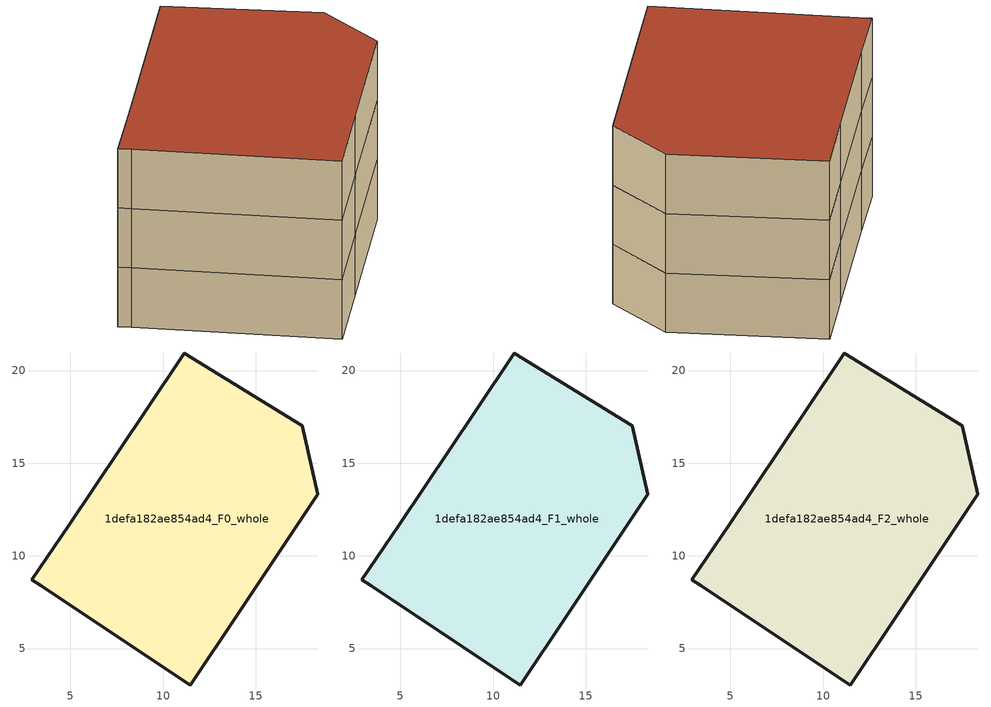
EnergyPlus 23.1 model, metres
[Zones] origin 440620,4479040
1defa182ae854ad4_F0_whole
 floor ground (EU_floor_Construction): 17.5,17.03 18.34,13.33 14.02,6.86 11.46,3.04 3.42,8.38 2.92,8.71 4.93,11.67 9.06,17.82 11.15,20.94 z0
 wall outside (EU_wall_Construction): 11.15,20.94 9.06,17.82 4.93,11.67 2.92,8.71 3.42,8.38 11.46,3.04 14.02,6.86 18.34,13.33 17.5,17.03 11.15,20.94 z0:3
1defa182ae854ad4_F1_whole
 floor to 1defa182ae854ad4_F0_whole (EU_floor_Construction): 17.5,17.03 18.34,13.33 14.02,6.86 11.46,3.04 3.42,8.38 2.92,8.71 4.93,11.67 9.06,17.82 11.15,20.94 z3
 wall outside (EU_wall_Construction): 11.15,20.94 9.06,17.82 4.93,11.67 2.92,8.71 3.42,8.38 11.46,3.04 14.02,6.86 18.34,13.33 17.5,17.03 11.15,20.94 z3:6
1defa182ae854ad4_F2_whole
 floor to 1defa182ae854ad4_F1_whole (EU_floor_Construction): 17.5,17.03 18.34,13.33 14.02,6.86 11.46,3.04 3.42,8.38 2.92,8.71 4.93,11.67 9.06,17.82 11.15,20.94 z6
 wall outside (EU_wall_Construction): 11.15,20.94 9.06,17.82 4.93,11.67 2.92,8.71 3.42,8.38 11.46,3.04 14.02,6.86 18.34,13.33 17.5,17.03 11.15,20.94 z6:9
 roof outside (EU_roof_Construction): 14.02,6.86 18.34,13.33 17.5,17.03 11.15,20.94 9.06,17.82 4.93,11.67 2.92,8.71 3.42,8.38 11.46,3.04 z9
[Building]
EU S2 Campaign: North Axis=0; Terrain=City; Solar Distribution=FullExterior
[Site:Location]
Madrid: Latitude=40.5; Longitude=-3.5; Time Zone=1; Elevation=609
[SizingPeriod:WeatherFileDays]
AnnualSizingPeriod: Begin Month=1; Begin Day of Month=1; End Month=12; End Day of Month=31; Day of Week for Start Day=Monday; Use Weather File Daylight Saving Period=No; Use Weather File Rain and Snow Indicators=No
[MATERIAL]
EU_InternalMass_Material: Roughness=MediumRough; Thickness=0.1; Conductivity=1; Density=1800; Specific Heat=900; Thermal Absorptance=0.9; Solar Absorptance=0.7; Visible Absorptance=0.7
[MATERIAL:NOMASS] Roughness=MediumRough; Thermal Absorptance=0.9; Solar Absorptance=0.7; Visible Absorptance=0.7
Name | Thermal Resistance
EU_wall_NoMass | 0.609216
EU_roof_NoMass | 0.513268
EU_floor_NoMass | 0.568163
[CONSTRUCTION]
EU_wall_Construction: EU_wall_NoMass
EU_roof_Construction: EU_roof_NoMass
EU_floor_Construction: EU_floor_NoMass
EU_InternalMass_Construction: EU_InternalMass_Material
[ZONE] Type=1; Multiplier=1; Ceiling Height=autocalculate; Volume=446.231; Floor Area=autocalculate; Part of Total Floor Area=Yes
1defa182ae854ad4_F0_whole; 1defa182ae854ad4_F1_whole; 1defa182ae854ad4_F2_whole
[INTERNALMASS] Construction=EU_InternalMass_Construction; Surface Area=148.744
Name | Zone or ZoneList
1defa182ae854ad4_F0_whole_EU_InternalMass | 1defa182ae854ad4_F0_whole
1defa182ae854ad4_F1_whole_EU_InternalMass | 1defa182ae854ad4_F1_whole
1defa182ae854ad4_F2_whole_EU_InternalMass | 1defa182ae854ad4_F2_whole
[OTHEREQUIPMENT] Fuel Type=Electricity; Design Level Calculation Method=Watts/Area; Power per Zone Floor Area=1; Fraction Latent=0; Fraction Radiant=0; Fraction Lost=0; Carbon Dioxide Generation Rate=0; EndUse Subcategory=EU_Step8_InternalGains
Name | Zone or ZoneList or Space or SpaceList | Schedule
EU_Step8_InternalGain_1defa182ae854ad4_F0_whole_f000 | 1defa182ae854ad4_F0_whole | EU_Step8_GainSchedule_1defa182ae854ad4_F0_whole_f000
EU_Step8_InternalGain_1defa182ae854ad4_F1_whole_f000 | 1defa182ae854ad4_F1_whole | EU_Step8_GainSchedule_1defa182ae854ad4_F1_whole_f000
EU_Step8_InternalGain_1defa182ae854ad4_F2_whole_f000 | 1defa182ae854ad4_F2_whole | EU_Step8_GainSchedule_1defa182ae854ad4_F2_whole_f000
[ZONEVENTILATION:DESIGNFLOWRATE] Schedule=EU_AlwaysOn; Design Flow Rate Calculation Method=AirChanges/Hour; Air Changes per Hour=0.752966; Ventilation Type=Natural; Fan Pressure Rise=0; Fan Total Efficiency=1; Constant Term Coefficient=1; Temperature Term Coefficient=0; Velocity Term Coefficient=0; Velocity Squared Term Coefficient=0; Minimum Indoor Temperature=-100; Maximum Indoor Temperature=100; Delta Temperature=-100; Minimum Outdoor Temperature=-100; Maximum Outdoor Temperature=100; Maximum Wind Speed=40
Name | Zone or ZoneList or Space or SpaceList
EU_ConstantAir_1defa182ae854ad4_F0_whole | 1defa182ae854ad4_F0_whole
EU_ConstantAir_1defa182ae854ad4_F1_whole | 1defa182ae854ad4_F1_whole
EU_ConstantAir_1defa182ae854ad4_F2_whole | 1defa182ae854ad4_F2_whole
[HVACTEMPLATE:THERMOSTAT] Constant Heating Setpoint=20; Constant Cooling Setpoint=50
EU_HeatOnly_1defa182ae854ad4_F0_whole; EU_HeatOnly_1defa182ae854ad4_F1_whole; EU_HeatOnly_1defa182ae854ad4_F2_whole
[HVACTEMPLATE:ZONE:IDEALLOADSAIRSYSTEM] System Availability Schedule=EU_AlwaysOn; Maximum Heating Supply Air Temperature=50; Minimum Cooling Supply Air Temperature=13; Maximum Heating Supply Air Humidity Ratio=0.0156; Minimum Cooling Supply Air Humidity Ratio=0.0077; Heating Limit=NoLimit; Cooling Limit=NoLimit; Heating Availability Schedule=EU_AlwaysOn; Cooling Availability Schedule=EU_CoolingOff; Dehumidification Control Type=ConstantSensibleHeatRatio; Cooling Sensible Heat Ratio=0.7; Dehumidification Setpoint=60; Humidification Control Type=None; Humidification Setpoint=30; Outdoor Air Method=None; Outdoor Air Flow Rate per Person=0.00944; Outdoor Air Flow Rate per Zone Floor Area=0; Outdoor Air Flow Rate per Zone=0; Demand Controlled Ventilation Type=None; Outdoor Air Economizer Type=NoEconomizer; Heat Recovery Type=None; Sensible Heat Recovery Effectiveness=0.7; Latent Heat Recovery Effectiveness=0.65
Name | Template Thermostat
1defa182ae854ad4_F0_whole | EU_HeatOnly_1defa182ae854ad4_F0_whole
1defa182ae854ad4_F1_whole | EU_HeatOnly_1defa182ae854ad4_F1_whole
1defa182ae854ad4_F2_whole | EU_HeatOnly_1defa182ae854ad4_F2_whole
[SIZING:ZONE] Zone Cooling Design Supply Air Temperature Input Method=SupplyAirTemperature; Zone Cooling Design Supply Air Temperature=13; Zone Heating Design Supply Air Temperature Input Method=SupplyAirTemperature; Zone Heating Design Supply Air Temperature=50; Zone Cooling Design Supply Air Humidity Ratio=0.008; Zone Heating Design Supply Air Humidity Ratio=0.008; Cooling Design Air Flow Method=DesignDay; Cooling Design Air Flow Rate=0; Cooling Minimum Air Flow per Zone Floor Area=0.000762; Cooling Minimum Air Flow=0; Cooling Minimum Air Flow Fraction=0.2; Heating Design Air Flow Method=DesignDay; Heating Design Air Flow Rate=0; Heating Maximum Air Flow per Zone Floor Area=0.002032; Heating Maximum Air Flow=0.141576; Heating Maximum Air Flow Fraction=0.3; Account for Dedicated Outdoor Air System=No; Dedicated Outdoor Air System Control Strategy=NeutralSupplyAir; Dedicated Outdoor Air Low Setpoint Temperature for Design=autosize; Dedicated Outdoor Air High Setpoint Temperature for Design=autosize; Zone Load Sizing Method=Sensible Load Only No Latent Load; Zone Latent Cooling Design Supply Air Humidity Ratio Input Method=HumidityRatioDifference; Zone Cooling Design Supply Air Humidity Ratio Difference=0.005; Zone Latent Heating Design Supply Air Humidity Ratio Input Method=HumidityRatioDifference; Zone Humidification Design Supply Air Humidity Ratio Difference=0.005
1defa182ae854ad4_F0_whole; 1defa182ae854ad4_F1_whole; 1defa182ae854ad4_F2_whole
[SCHEDULE:CONSTANT]
Name | Hourly Value
EU_AlwaysOn | 1
EU_CoolingOff | 0
[SCHEDULE:FILE] Column Number=1; Rows to Skip at Top=0; Number of Hours of Data=8760; Column Separator=Comma; Interpolate to Timestep=No; Minutes per Item=60; Adjust Schedule for Daylight Savings=Yes
Name | File
EU_Step8_GainSchedule_1defa182ae854ad4_F0_whole_f000 | C:\Users\o_iseri\Desktop\OpenUBEM\openubem\outputs\eu_evidence\EU-11\ES-MAD-BERRUGUETE\idfs\1defa182ae854ad4\1defa182ae854ad4_F0_whole_f000_gain.csv
EU_Step8_GainSchedule_1defa182ae854ad4_F1_whole_f000 | C:\Users\o_iseri\Desktop\OpenUBEM\openubem\outputs\eu_evidence\EU-11\ES-MAD-BERRUGUETE\idfs\1defa182ae854ad4\1defa182ae854ad4_F1_whole_f000_gain.csv
EU_Step8_GainSchedule_1defa182ae854ad4_F2_whole_f000 | C:\Users\o_iseri\Desktop\OpenUBEM\openubem\outputs\eu_evidence\EU-11\ES-MAD-BERRUGUETE\idfs\1defa182ae854ad4\1defa182ae854ad4_F2_whole_f000_gain.csv
